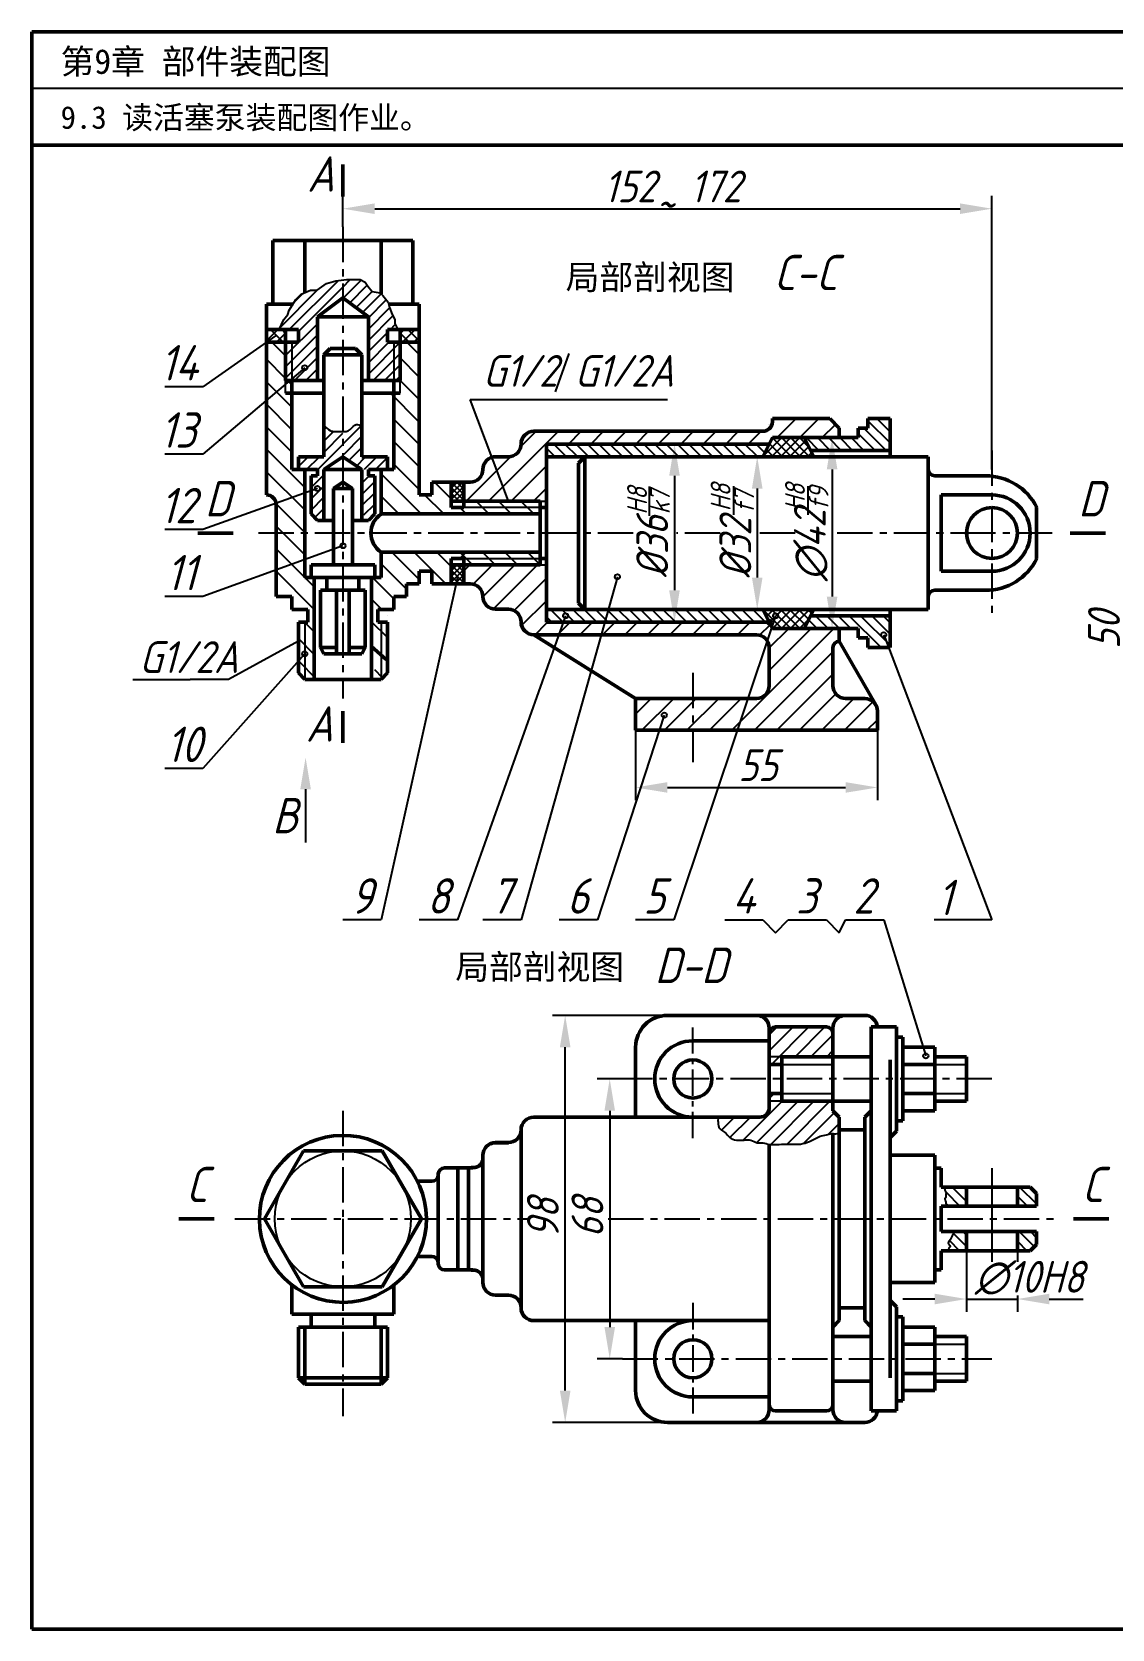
# Model space of a CAD drawing. Header units: millimetres. Extents: x 0 to 322, y 0 to 226.
# Drawn here: x 0 to 152.8, y 0 to 226 of the extents above; entities that cross this region are included whole.
import ezdxf

# ---------------------------------------------------------------- set-up
doc = ezdxf.new("R2010")
doc.units = ezdxf.units.MM
doc.header["$LTSCALE"] = 4
doc.linetypes.add('CENTER', pattern=[2, 1.25, -0.25, 0.25, -0.25])
for name, color, linetype in [('点画线层', 7, 'CENTER'), ('答案', 1, 'Continuous'), ('细实线层', 7, 'Continuous')]:
    doc.layers.add(name, color=color, linetype=linetype)
doc.layers.add('粗实线层', color=7, linetype='Continuous', lineweight=50)
doc.styles.get("Standard").update_dxf_attribs({"font": 'gbeitc.shx', "height": 3.5, "bigfont": 'gbcbig.shx'})
doc.styles.add('宋体', font='SimSun.ttf', dxfattribs={"height": 7})
pattern_1 = [(45, (49.3772, 90.2897), (-1.59099, 1.59099), [])]
pattern_2 = [(135, (49.3772, 90.2897), (-0.795495, -0.795495), [])]
pattern_3 = [(135, (25.0772, 56.2357), (-0.795495, -0.795495), [])]

msp = doc.modelspace()

# ---------------------------------------------------------------- hatches: boundary and pattern name
h = msp.add_hatch()
h.set_pattern_fill('ANSI31', color=256, scale=9, style=0)
h.set_pattern_definition([(45, (49.3772, 90.2897), (-0.795495, 0.795495), [])])
h.paths.add_polyline_path([(40.38, 185.69), (43.98, 188.39), (43.98, 190.89), (42.99, 190.76), (41.67, 190.39), (40.35, 189.44), (39.4, 189.44), (38.08, 188.88), (37.32, 188.12), (36.38, 186.61), (36.19, 186.04), (35.62, 185.29), (34.98, 183.89), (35.88, 183.89), (37.68, 183.89), (37.68, 182.09), (35.88, 182.09), (35.88, 176.69), (40.38, 176.69)])
h = msp.add_hatch()
h.set_pattern_fill('ANSI37', color=256, scale=9, style=0)
h.set_pattern_definition([(45, (49.3772, 90.2897), (-0.795495, 0.795495), []), (135, (49.3772, 90.2897), (-0.795495, -0.795495), [])])
h.paths.add_polyline_path([(33.18, 182.09), (35.88, 182.09), (35.88, 183.89), (33.18, 183.89)])
h = msp.add_hatch()
h.set_pattern_fill('ANSI37', color=256, scale=9, style=0)
h.set_pattern_definition([(135, (38.5772, 90.2897), (0.795495, 0.795495), []), (45, (38.5772, 90.2897), (0.795495, -0.795495), [])])
h.paths.add_polyline_path([(54.78, 183.89), (52.08, 183.89), (52.08, 182.09), (54.78, 182.09)])
h = msp.add_hatch()
h.set_pattern_fill('ANSI31', color=256, scale=18, style=0)
h.set_pattern_definition(pattern_1)
edge = h.paths.add_edge_path()
edge.add_line((72.78, 165.89), (72.78, 167.69))
edge.add_line((72.78, 167.69), (104.28, 167.69))
edge.add_line((104.28, 167.69), (104.73, 168.59))
edge.add_line((104.73, 168.59), (109.23, 168.59))
edge.add_line((109.23, 168.59), (114.19, 168.59))
edge.add_line((114.19, 168.59), (114.19, 169.91))
edge.add_line((114.19, 169.91), (112.83, 171.29))
edge.add_line((112.83, 171.29), (104.73, 171.29))
edge.add_arc((103.34, 170.92), 1.43, -88.6475, 14.9077, ccw=False)
edge.add_line((103.38, 169.49), (72.78, 169.49))
edge.add_line((72.78, 169.49), (70.98, 169.49))
edge.add_arc((70.98, 167.69), 1.8, 90, 180)
edge.add_arc((67.38, 167.69), 1.8, -90, 0, ccw=False)
edge.add_line((67.38, 165.89), (65.58, 165.89))
edge.add_arc((65.58, 164.09), 1.8, 90, 180)
edge.add_arc((61.98, 164.09), 1.8, 270, 360, ccw=False)
edge.add_line((61.98, 162.29), (61.08, 162.29))
edge.add_line((61.08, 162.29), (61.08, 159.59))
edge.add_line((61.08, 159.59), (71.88, 159.59))
edge.add_line((71.88, 159.59), (72.78, 159.59))
edge.add_line((72.78, 159.59), (72.78, 165.89))
h = msp.add_hatch()
h.set_pattern_fill('ANSI31', color=256, scale=9, angle=90, style=0)
h.set_pattern_definition(pattern_2)
h.paths.add_polyline_path([(121.38, 171.29), (118.23, 171.29), (118.23, 169.94), (116.88, 169.49), (116.88, 168.59), (109.23, 168.59), (110.13, 166.79), (121.38, 166.79)])
h = msp.add_hatch()
h.set_pattern_fill('ANSI31', color=256, scale=9, angle=90, style=0)
h.set_pattern_definition(pattern_2)
h.paths.add_polyline_path([(103.38, 165.89), (104.28, 167.69), (72.78, 167.69), (72.78, 165.89)])
h = msp.add_hatch()
h.set_pattern_fill('ANSI37', color=256, scale=7.2, style=0)
h.set_pattern_definition([(45, (49.3772, 90.2897), (-0.636396, 0.636396), []), (135, (49.3772, 90.2897), (-0.636396, -0.636396), [])])
h.paths.add_polyline_path([(110.58, 165.89), (109.23, 168.59), (104.73, 168.59), (103.38, 165.89)])
h = msp.add_hatch()
h.set_pattern_fill('ANSI37', color=256, scale=4.5, angle=90, style=0)
h.set_pattern_definition([(135, (49.3772, 90.2897), (-0.3977476, -0.3977476), []), (225, (49.3772, 90.2897), (0.3977476, -0.3977476), [])])
h.paths.add_polyline_path([(61.08, 162.29), (59.28, 162.29), (59.28, 159.59), (61.08, 159.59)])
h = msp.add_hatch()
h.set_pattern_fill('ANSI37', color=256, scale=4.5, angle=90, style=0)
h.set_pattern_definition([(135, (49.3772, 78.5897), (-0.3977476, -0.3977476), []), (225, (49.3772, 78.5897), (0.3977476, -0.3977476), [])])
h.paths.add_polyline_path([(61.08, 150.59), (59.28, 150.59), (59.28, 147.89), (61.08, 147.89)])
h = msp.add_hatch()
h.set_pattern_fill('ANSI31', color=256, scale=18, style=0)
h.set_pattern_definition(pattern_1)
h.paths.add_polyline_path([(72.78, 150.59), (71.88, 150.59), (61.08, 150.59), (61.08, 147.91), (61.98, 147.91, -0.414214), (63.78, 146.11, 0.414214), (65.58, 144.31), (67.38, 144.31, -0.414214), (69.18, 142.51, 0.414214), (70.98, 140.71), (72.78, 140.71), (72.78, 142.49), (72.78, 144.29)])
h = msp.add_hatch()
h.set_pattern_fill('ANSI31', color=256, scale=9, angle=90, style=0)
h.set_pattern_definition(pattern_2)
h.paths.add_polyline_path([(104.28, 142.49), (103.38, 144.29), (78.18, 144.29), (72.78, 144.29), (72.78, 142.49)])
h = msp.add_hatch()
h.set_pattern_fill('ANSI31', color=256, scale=18, style=0)
h.set_pattern_definition(pattern_1)
h.paths.add_polyline_path([(115.08, 131.69, -0.414214), (113.28, 133.49), (113.28, 138.89, -0.414214), (114.18, 139.79), (114.18, 140.69), (114.18, 141.59), (109.23, 141.59), (104.73, 141.59), (104.28, 142.49), (72.78, 142.49), (72.78, 140.69), (101.58, 140.69), (102.48, 140.69, -0.414214), (104.28, 138.89), (104.28, 133.49, -0.414214), (102.48, 131.69), (85.38, 131.69), (85.38, 130.79), (85.38, 127.19), (119.58, 127.19), (119.58, 129.89, 0.414214), (117.78, 131.69)])
h = msp.add_hatch()
h.set_pattern_fill('ANSI37', color=256, scale=7.2, style=0)
h.set_pattern_definition([(315, (49.3772, 219.8897), (-0.636396, -0.636396), []), (225, (49.3772, 219.8897), (-0.636396, 0.636396), [])])
h.paths.add_polyline_path([(103.38, 144.29), (104.73, 141.59), (109.23, 141.59), (110.58, 144.29)])
h = msp.add_hatch()
h.set_pattern_fill('ANSI31', color=256, scale=9, angle=90, style=0)
h.set_pattern_definition(pattern_2)
h.paths.add_polyline_path([(121.38, 143.39), (110.13, 143.39), (109.23, 141.59), (116.88, 141.59), (116.88, 140.69), (118.23, 140.24), (118.23, 138.89), (121.38, 138.89)])
h = msp.add_hatch()
h.set_pattern_fill('ANSI31', color=256, scale=9, angle=90, style=0)
h.set_pattern_definition(pattern_3)
h.paths.add_polyline_path([(132.18, 62.54), (129.25, 62.54), (129.4, 59.84), (132.17, 59.84), (132.18, 60.2)])
h = msp.add_hatch()
h.set_pattern_fill('ANSI31', color=256, scale=9, angle=90, style=0)
h.set_pattern_definition(pattern_3)
h.paths.add_polyline_path([(142.08, 59.84), (142.08, 61.64), (141.18, 62.54), (139.38, 62.54), (139.38, 59.84)])
h = msp.add_hatch()
h.set_pattern_fill('ANSI31', color=256, scale=9, angle=90, style=0)
h.set_pattern_definition(pattern_3)
h.paths.add_polyline_path([(139.38, 53.54), (141.18, 53.54), (142.08, 54.44), (142.08, 56.24), (139.38, 56.24)])
at = {"layer": '细实线层', "ltscale": 0.5}
h = msp.add_hatch(dxfattribs=at)
h.set_pattern_fill('ANSI31', color=256, scale=0.5, style=0)
edge = h.paths.add_edge_path()
edge.add_line((114.18, 72.44), (113.28, 73.34))
edge.add_line((113.28, 73.34), (113.28, 74.69))
edge.add_line((113.28, 74.69), (108.78, 74.69))
edge.add_line((108.78, 74.69), (106.08, 74.69))
edge.add_line((106.08, 74.69), (104.28, 74.69))
edge.add_line((104.28, 74.69), (104.28, 73.79))
edge.add_arc((102.93, 73.79), 1.35, -90, 0, ccw=False)
edge.add_line((102.93, 72.44), (97.04, 72.44))
edge.add_spline(control_points=[(97.04, 72.44), (97.01, 71.73), (96.98, 70.79), (98.13, 70.28), (98.83, 69.15), (100.37, 69.11), (101.71, 69.32), (102.43, 68.74), (103.28, 68.88), (103.83, 68.67), (104.21, 68.61), (104.28, 68.6)], knot_values=[0.067362, 0.067362, 0.067362, 0.067362, 1.884014, 2.550477, 3.595943, 5.663034, 6.58749, 7.583045, 8.137718, 9.080451, 9.289658, 9.289658, 9.289658, 9.289658], degree=3, periodic=0)
edge.add_spline(control_points=[(104.28, 68.6), (105.06, 68.48), (106.55, 68.75), (108.48, 68.49), (109.84, 68.91), (110.73, 69.36), (111.48, 69.83), (112.35, 69.86), (112.92, 70.12), (113.23, 70.11), (113.28, 70.11)], knot_values=[9.289658, 9.289658, 9.289658, 9.289658, 11.668927, 13.70273, 15.048672, 15.875393, 16.702114, 17.644847, 18.407135, 18.548052, 18.548052, 18.548052, 18.548052], degree=3, periodic=0)
edge.add_spline(control_points=[(113.28, 70.11), (113.48, 70.1), (113.84, 70.03), (114.09, 70.23), (114.18, 70.33)], knot_values=[18.548052, 18.548052, 18.548052, 18.548052, 19.146699, 19.544451, 19.544451, 19.544451, 19.544451], degree=3, periodic=0)
edge.add_line((114.18, 70.33), (114.18, 72.44))
h.paths.add_polyline_path([(106.08, 75.77), (104.28, 75.77), (104.28, 74.69), (106.08, 74.69)])
h.paths.add_polyline_path([(106.08, 80.99), (104.28, 80.99), (104.28, 79.91), (106.08, 79.91)])
h.paths.add_polyline_path([(113.28, 84.3, 0.414214), (112.38, 85.2), (105.18, 85.2, 0.414214), (104.28, 84.3), (104.28, 80.99), (106.08, 80.99), (113.28, 80.99)])

# ---------------------------------------------------------------- linework, layer by layer
at = {"lineweight": 50}
for p, q in [((322, 226), (0, 226)), ((0, 226), (0, 0)), ((322, 210), (0, 210)), ((0, 0), (322, 0))]:
    msp.add_line(p, q, dxfattribs=at)
for p, q in [((322, 218), (0, 218)), ((43.98, 198.41), (43.98, 202.79)), ((135.78, 164.09), (135.78, 202.79)), ((48.48, 200.99), (131.28, 200.99)), ((43.98, 189.9), (45.03, 190.95)), ((44.03, 188.35), (46.55, 190.88)), ((44.94, 187.67), (47.43, 190.16)), ((45.84, 186.99), (48.11, 189.25)), ((46.75, 186.31), (49.37, 188.93)), ((47.58, 185.54), (50.11, 188.07)), ((47.58, 183.95), (50.57, 186.95)), ((47.58, 182.36), (51.04, 185.83)), ((47.58, 180.77), (50.28, 183.47)), ((50.7, 183.89), (51.39, 184.58)), ((34.47, 182.99), (24.18, 175.79)), ((35.88, 180.16), (33.94, 182.09)), ((36.78, 182.09), (36.78, 176.69)), ((47.58, 177.59), (52.08, 182.09)), ((47.58, 179.18), (50.49, 182.09)), ((51.18, 182.09), (51.18, 176.69)), ((54.78, 180.35), (53.04, 182.09)), ((35.88, 176.98), (33.18, 179.68)), ((48.27, 176.69), (52.08, 180.49)), ((49.86, 176.69), (52.08, 178.9)), ((54.78, 177.17), (52.08, 179.87)), ((74.06, 175.05), (75.96, 180.51)), ((38.58, 178.49), (24.18, 166.27)), ((36.78, 172.89), (33.18, 176.49)), ((35.88, 174.89), (35.88, 176.69)), ((36.78, 176.08), (36.16, 176.69)), ((51.45, 176.69), (52.08, 177.31)), ((52.08, 174.89), (52.08, 176.69)), ((54.78, 173.99), (52.08, 176.69)), ((24.18, 175.79), (18.78, 175.79)), ((41.28, 174.76), (41.14, 174.89)), ((54.78, 170.8), (50.69, 174.89)), ((36.78, 169.71), (33.18, 173.31)), ((67.38, 159.59), (61.98, 173.99)), ((61.98, 173.99), (89.88, 173.99)), ((36.78, 166.53), (33.18, 170.13)), ((41.28, 169.69), (41.62, 170.03)), ((43.97, 167.68), (46.67, 170.38)), ((54.78, 167.62), (51.18, 171.22)), ((40.38, 164.02), (43.98, 167.62)), ((41.28, 168.1), (42.64, 169.47)), ((41.28, 166.51), (43.98, 169.21)), ((44.14, 166.26), (46.67, 168.79)), ((54.78, 164.44), (51.18, 168.04)), ((86.38, 167.69), (92.68, 167.69)), ((24.18, 166.27), (18.78, 166.27)), ((38.58, 161.55), (33.18, 166.95)), ((37.68, 164.5), (39.06, 165.89)), ((38.85, 164.09), (40.65, 165.89)), ((43.56, 165.61), (43.98, 166.03)), ((45, 165.53), (46.67, 167.2)), ((45.85, 164.53), (47.24, 165.92)), ((46.96, 165.89), (46.68, 166.18)), ((47.03, 164.12), (48.83, 165.92)), ((48.59, 164.09), (50.28, 165.78)), ((100.78, 165.89), (104.38, 165.89)), ((38.58, 158.37), (33.18, 163.77)), ((39.48, 161.53), (41.28, 163.33)), ((39.48, 163.12), (39.55, 163.19)), ((46.75, 162.25), (47.69, 163.19)), ((55.06, 157.79), (49.38, 163.48)), ((54.78, 161.26), (51.18, 164.86)), ((90.88, 163.19), (90.88, 146.99)), ((113.17, 164.09), (113.17, 146.09)), ((40.38, 161.39), (24.18, 155.58)), ((33.27, 160.49), (33.18, 160.58)), ((39.48, 159.94), (41.28, 161.74)), ((46.75, 160.66), (48.48, 162.39)), ((46.75, 159.07), (48.48, 160.8)), ((58.24, 157.79), (55.54, 160.49)), ((59.28, 159.94), (56.93, 162.29)), ((87.36, 157.51), (87.36, 161.68)), ((99.27, 157.69), (99.27, 161.71)), ((102.58, 161.39), (102.58, 148.79)), ((109.8, 157.69), (109.8, 161.71)), ((38.58, 155.18), (34.52, 159.24)), ((39.48, 158.35), (41.28, 160.15)), ((39.99, 157.27), (41.28, 158.56)), ((46.92, 157.65), (48.48, 159.2)), ((51.88, 157.79), (49.38, 160.29)), ((49.38, 158.51), (49.45, 158.59)), ((61.43, 157.79), (60.53, 158.69)), ((71.88, 158.69), (61.08, 158.69)), ((64.61, 157.79), (62.81, 159.59)), ((67.79, 157.79), (65.99, 159.59)), ((70.97, 157.79), (69.17, 159.59)), ((71.88, 159.59), (72.78, 159.59)), ((38.58, 152), (34.53, 156.05)), ((41.2, 156.89), (41.28, 156.97)), ((24.18, 155.58), (18.78, 155.58)), ((43.98, 153.29), (24.18, 146.09)), ((39.93, 147.47), (34.53, 152.87)), ((54.78, 148.51), (50.9, 152.39)), ((58.56, 147.91), (54.08, 152.39)), ((59.28, 150.38), (57.26, 152.39)), ((61.43, 152.39), (60.53, 151.49)), ((62.33, 150.59), (60.53, 152.39)), ((61.08, 151.49), (71.88, 151.49)), ((65.51, 150.59), (63.71, 152.39)), ((68.69, 150.59), (66.89, 152.39)), ((71.87, 150.59), (70.07, 152.39)), ((39.93, 144.29), (34.53, 149.69)), ((52.98, 147.15), (49.38, 150.75)), ((71.88, 150.59), (72.78, 150.59)), ((46.77, 146.99), (46.68, 147.08)), ((51.18, 145.77), (48.15, 148.79)), ((60.18, 148.82), (49.38, 100.34)), ((61.09, 148.57), (61.08, 148.58)), ((82.8, 148.91), (69.18, 100.34)), ((24.18, 146.09), (18.78, 146.09)), ((49.69, 144.07), (48.03, 145.73)), ((39.93, 141.11), (38.54, 142.49)), ((38.58, 142.49), (38.58, 134.39)), ((50.28, 140.3), (48.03, 142.55)), ((49.38, 142.49), (49.38, 134.39)), ((50.28, 143.48), (50.27, 143.49)), ((75.48, 143.39), (60.18, 100.34)), ((86.38, 142.49), (92.68, 142.49)), ((105.18, 143.39), (90.78, 100.34)), ((100.78, 144.29), (104.38, 144.29)), ((39.93, 137.92), (37.68, 140.17)), ((120.48, 140.69), (135.78, 100.34)), ((38.58, 137.99), (24.18, 121.79)), ((37.68, 139.79), (27.78, 134.39)), ((40.28, 134.39), (37.68, 136.99)), ((49.6, 134.61), (48.48, 135.74)), ((14.28, 134.39), (22.38, 134.39)), ((27.78, 134.39), (22.38, 134.39)), ((89.43, 129.32), (79.98, 100.34)), ((85.38, 127.19), (85.38, 117.29)), ((119.58, 127.19), (119.58, 117.29)), ((24.18, 121.79), (18.78, 121.79)), ((38.7, 118.83), (38.7, 111.28)), ((89.88, 119.09), (115.08, 119.09)), ((49.38, 100.34), (43.98, 100.34)), ((60.18, 100.34), (54.78, 100.34)), ((69.18, 100.34), (63.78, 100.34)), ((79.98, 100.34), (74.58, 100.34)), ((90.78, 100.34), (85.38, 100.34)), ((97.98, 100.34), (103.38, 100.34)), ((103.38, 100.34), (105.18, 98.54)), ((105.18, 98.54), (106.98, 100.34)), ((106.98, 100.34), (112.38, 100.34)), ((112.38, 100.34), (114.18, 98.54)), ((114.18, 98.54), (115.08, 100.34)), ((115.08, 100.34), (120.48, 100.34)), ((120.48, 100.34), (126.43, 81.1)), ((135.78, 100.34), (127.59, 100.34)), ((89.88, 86.84), (73.62, 86.84)), ((75.42, 33.74), (75.42, 82.34)), ((106.08, 80.99), (104.28, 80.99)), ((106.08, 79.91), (113.28, 79.91)), ((127.68, 79.91), (132.18, 79.91)), ((83.54, 77.84), (79.92, 77.84)), ((106.08, 74.69), (104.28, 74.69)), ((106.08, 75.77), (113.28, 75.77)), ((127.68, 75.77), (132.18, 75.77)), ((81.72, 73.34), (81.72, 42.74)), ((129.25, 62.54), (132.2, 62.55)), ((132.2, 62.55), (132.17, 59.78)), ((132.17, 59.78), (129.4, 59.78)), ((131.19, 53.54), (129.76, 54.96)), ((132.18, 54.14), (130.34, 55.98)), ((132.18, 55.73), (131.67, 56.24)), ((129.6, 53.54), (129.51, 53.63)), ((132.18, 53.9), (132.18, 44.9)), ((139.38, 53.9), (139.38, 51.96)), ((127.68, 46.7), (123.18, 46.7)), ((132.18, 46.7), (139.38, 46.7)), ((139.38, 47.19), (139.38, 44.9)), ((143.88, 46.7), (148.68, 46.7)), ((127.68, 40.31), (132.18, 40.31)), ((83.54, 38.24), (79.92, 38.24)), ((127.68, 36.17), (132.18, 36.17)), ((89.88, 29.24), (73.62, 29.24))]:
    msp.add_line(p, q)
for centre, radius in [((38.58, 178.49), 0.36), ((40.38, 161.39), 0.36), ((43.98, 153.29), 0.36), ((82.8, 148.91), 0.36), ((75.48, 143.39), 0.36), ((104.28, 142.49), 0.36), ((105.18, 143.39), 0.36), ((120.48, 140.69), 0.36), ((38.58, 137.99), 0.36), ((89.43, 129.32), 0.36), ((126.43, 81.1), 0.36), ((43.98, 58.04), 9.62)]:
    msp.add_circle(centre, radius)
for points in [[(41.28, 170.39), (42.18, 169.61), (42.61, 169.47), (43.32, 169.47), (44.45, 169.47), (45.02, 169.75), (45.87, 170.46), (46.58, 170.18)], [(97.05, 72.51), (97.42, 70.67), (97.97, 70.3), (98.71, 69.56), (100.74, 69.19), (101.67, 69.19), (102.59, 68.82), (103.15, 68.82), (104.07, 68.63), (106.66, 68.63), (108.69, 68.63), (109.99, 69), (110.73, 69.37), (111.47, 69.74), (112.39, 69.93), (113.13, 70.11), (113.87, 70.11), (114.43, 70.67)], [(129.07, 62.47), (129.08, 62.31), (129.1, 62.23), (129.1, 62.22), (129.18, 61.99), (129.21, 61.89), (129.25, 61.83), (129.29, 61.82), (129.29, 61.68), (129.27, 61.53), (129.27, 61.34), (129.25, 61.07), (129.18, 61), (129.15, 60.71), (129.18, 60.65), (129.22, 60.55), (129.25, 60.26), (129.25, 60.21), (129.33, 60.16), (129.37, 60.13), (129.39, 60.02), (129.39, 59.86)], [(130.45, 56.21), (130.16, 55.64), (129.73, 54.91), (129.58, 54.62), (129.87, 54.19), (129.58, 53.76)]]:
    msp.add_spline(points, degree=3)
for points in [[(48.48, 201.74), (48.48, 200.24), (43.98, 200.99)], [(131.28, 201.74), (131.28, 200.24), (135.78, 200.99)], [(90.13, 163.19), (91.63, 163.19), (90.88, 167.69)], [(112.42, 164.09), (113.92, 164.09), (113.17, 168.59)], [(101.83, 161.39), (103.33, 161.39), (102.58, 165.89)], [(90.13, 146.99), (91.63, 146.99), (90.88, 142.49)], [(101.83, 148.79), (103.33, 148.79), (102.58, 144.29)], [(112.42, 146.09), (113.92, 146.09), (113.17, 141.59)], [(37.95, 118.83), (39.45, 118.83), (38.7, 123.33)], [(89.88, 119.84), (89.88, 118.34), (85.38, 119.09)], [(115.08, 119.84), (115.08, 118.34), (119.58, 119.09)], [(74.67, 82.34), (76.17, 82.34), (75.42, 86.84)], [(80.97, 73.34), (82.47, 73.34), (81.72, 77.84)], [(127.68, 47.45), (127.68, 45.95), (132.18, 46.7)], [(143.88, 47.45), (143.88, 45.95), (139.38, 46.7)], [(80.97, 42.74), (82.47, 42.74), (81.72, 38.24)], [(74.67, 33.74), (76.17, 33.74), (75.42, 29.24)]]:
    msp.add_solid(points)
at = {"layer": '点画线层'}
for p, q in [((43.98, 198.41), (43.98, 131.69)), ((135.78, 166.79), (135.78, 143.39)), ((85.03, 155.09), (31.38, 155.09)), ((97.34, 155.09), (91.18, 155.09)), ((107.93, 155.09), (102.88, 155.09)), ((134.91, 155.09), (113.26, 155.09)), ((144.3, 155.09), (134.91, 155.09)), ((93.48, 135.29), (93.48, 122.69)), ((135.78, 77.84), (83.54, 77.84)), ((43.98, 73.34), (43.98, 58.04)), ((28.68, 58.04), (70.1, 58.04)), ((43.98, 58.04), (43.98, 30.14)), ((81.48, 58.04), (144.78, 58.04)), ((83.54, 38.24), (135.78, 38.24))]:
    msp.add_line(p, q, dxfattribs=at)
at = {"layer": '点画线层', "ltscale": 0.75}
for p, q in [((93.48, 69.45), (93.48, 85.11)), ((93.48, 46.16), (93.48, 30.49))]:
    msp.add_line(p, q, dxfattribs=at)
at = {"layer": '答案', "lineweight": 50, "ltscale": 0.5}
for p, q in [((23.47, 155.09), (28.47, 155.09)), ((146.84, 155.09), (151.84, 155.09)), ((20.77, 58.04), (25.77, 58.04)), ((147.32, 58.04), (152.32, 58.04))]:
    msp.add_line(p, q, dxfattribs=at)
at = {"layer": '粗实线层'}
for p, q in [((43.98, 202.73), (43.98, 207.23)), ((34.08, 187.49), (34.08, 196.49)), ((34.08, 196.49), (53.88, 196.49)), ((38.58, 196.49), (38.58, 189.09)), ((49.38, 196.49), (49.38, 188.92)), ((53.88, 196.49), (53.88, 187.49)), ((40.38, 185.69), (43.98, 188.39)), ((43.98, 188.39), (47.58, 185.69)), ((34.08, 187.49), (33.18, 187.49)), ((33.18, 187.49), (33.18, 160.49)), ((36.93, 187.49), (34.08, 187.49)), ((40.38, 185.69), (47.58, 185.69)), ((40.38, 176.69), (40.38, 185.69)), ((47.58, 185.69), (47.58, 176.69)), ((53.88, 187.49), (50.43, 187.49)), ((53.88, 187.49), (54.78, 187.49)), ((53.88, 187.49), (54.78, 187.49)), ((54.78, 187.49), (54.78, 161.39)), ((54.78, 187.49), (54.78, 161.39)), ((33.18, 183.89), (35.88, 183.89)), ((35.88, 183.89), (37.68, 183.89)), ((35.88, 183.89), (35.88, 182.09)), ((37.68, 183.89), (37.68, 182.09)), ((52.08, 183.89), (50.28, 183.89)), ((50.28, 183.89), (50.28, 182.09)), ((54.78, 183.89), (52.08, 183.89)), ((52.08, 183.89), (52.08, 182.09)), ((35.88, 182.09), (33.18, 182.09)), ((35.88, 182.09), (35.88, 176.69)), ((37.68, 182.09), (35.88, 182.09)), ((42.18, 181.19), (41.28, 180.29)), ((43.98, 181.19), (42.18, 181.19)), ((43.98, 181.19), (45.78, 181.19)), ((45.78, 181.19), (46.68, 180.29)), ((50.28, 182.09), (52.08, 182.09)), ((52.08, 182.09), (52.08, 176.69)), ((52.08, 182.09), (54.78, 182.09)), ((41.28, 178.49), (41.28, 180.29)), ((41.28, 180.29), (43.98, 180.29)), ((46.68, 180.29), (43.98, 180.29)), ((46.68, 178.49), (46.68, 180.29)), ((35.88, 176.69), (40.38, 176.69)), ((36.78, 176.69), (36.78, 174.89)), ((41.28, 176.69), (40.38, 176.69)), ((41.28, 170.39), (41.28, 178.49)), ((46.68, 178.49), (46.68, 165.89)), ((46.68, 176.69), (47.58, 176.69)), ((52.08, 176.69), (47.58, 176.69)), ((51.18, 176.69), (51.18, 174.89)), ((41.28, 174.89), (35.88, 174.89)), ((36.78, 174.89), (36.78, 164.09)), ((46.68, 174.89), (52.08, 174.89)), ((51.18, 174.89), (51.18, 164.09)), ((41.28, 170.39), (41.28, 165.89)), ((104.73, 171.29), (112.83, 171.29)), ((112.83, 171.29), (114.19, 169.91)), ((114.19, 169.91), (114.19, 168.59)), ((116.88, 168.59), (116.88, 169.94)), ((116.88, 169.94), (118.23, 169.94)), ((118.23, 169.94), (118.23, 171.29)), ((118.23, 171.29), (121.38, 171.29)), ((121.38, 171.29), (121.38, 165.89)), ((72.78, 169.49), (70.98, 169.49)), ((72.78, 169.49), (103.38, 169.49)), ((72.78, 165.89), (72.78, 167.69)), ((72.78, 167.69), (104.28, 167.69)), ((104.73, 168.59), (103.38, 165.89)), ((104.73, 168.59), (109.23, 168.59)), ((116.88, 168.59), (109.23, 168.59)), ((109.23, 168.59), (110.58, 165.89)), ((41.28, 165.89), (37.68, 165.89)), ((37.68, 165.89), (37.68, 164.09)), ((41.28, 164.09), (43.98, 165.89)), ((46.68, 164.09), (43.98, 165.89)), ((46.68, 165.89), (50.28, 165.89)), ((50.28, 165.89), (50.28, 164.09)), ((67.38, 165.89), (65.58, 165.89)), ((72.78, 158.69), (72.78, 165.89)), ((72.78, 165.89), (104.28, 165.89)), ((78.18, 165.89), (77.28, 164.99)), ((77.28, 164.99), (77.28, 145.19)), ((78.18, 144.29), (78.18, 165.89)), ((110.58, 165.89), (103.38, 165.89)), ((121.38, 166.79), (110.13, 166.79)), ((110.58, 165.89), (126.78, 165.89)), ((126.78, 165.89), (126.78, 144.29)), ((36.78, 164.09), (37.68, 164.09)), ((39.48, 164.09), (37.68, 164.09)), ((38.58, 163.19), (38.58, 164.09)), ((38.58, 159.59), (38.58, 163.19)), ((39.48, 164.09), (40.38, 164.09)), ((40.38, 163.19), (39.48, 163.19)), ((39.48, 163.19), (39.48, 157.79)), ((40.38, 164.09), (40.38, 163.19)), ((41.28, 164.09), (46.68, 164.09)), ((41.28, 164.09), (41.28, 157.79)), ((46.68, 164.09), (46.68, 157.79)), ((46.68, 164.09), (46.68, 157.79)), ((48.48, 164.09), (47.58, 164.09)), ((47.58, 164.09), (47.58, 163.19)), ((47.58, 163.19), (48.48, 163.19)), ((48.48, 164.09), (50.28, 164.09)), ((48.48, 163.19), (48.48, 157.79)), ((49.38, 157.79), (49.38, 164.09)), ((51.18, 164.09), (50.28, 164.09)), ((127.68, 163.19), (133.08, 163.19)), ((133.08, 163.19), (133.98, 163.19)), ((133.98, 163.19), (134.88, 163.19)), ((42.63, 161.39), (43.98, 162.29)), ((43.98, 161.39), (42.63, 161.39)), ((42.63, 161.39), (42.63, 150.59)), ((45.33, 161.39), (43.98, 162.29)), ((43.98, 161.39), (45.33, 161.39)), ((45.33, 161.39), (45.33, 150.59)), ((54.78, 160.49), (54.78, 161.39)), ((56.58, 160.49), (54.78, 160.49)), ((56.58, 162.29), (56.58, 160.49)), ((61.98, 162.29), (56.58, 162.29)), ((59.28, 158.69), (59.28, 162.29)), ((61.08, 158.69), (61.08, 162.29)), ((128.58, 160.49), (128.58, 149.69)), ((128.58, 160.49), (135.78, 160.49)), ((34.53, 159.14), (34.53, 146.54)), ((38.58, 148.79), (38.58, 159.59)), ((59.28, 159.59), (61.08, 159.59)), ((61.08, 158.69), (59.28, 158.69)), ((61.08, 159.59), (71.88, 159.59)), ((71.88, 159.59), (71.88, 150.59)), ((71.88, 158.69), (72.78, 158.69)), ((72.78, 158.69), (72.78, 151.49)), ((142.08, 158.69), (142.08, 151.49)), ((39.48, 157.79), (40.38, 156.89)), ((40.38, 156.89), (41.28, 156.89)), ((41.28, 156.89), (41.28, 157.79)), ((41.28, 156.89), (42.63, 156.89)), ((46.68, 156.89), (45.33, 156.89)), ((46.68, 156.89), (45.33, 156.89)), ((46.68, 156.89), (46.68, 157.79)), ((47.58, 156.89), (46.68, 156.89)), ((48.48, 157.79), (47.58, 156.89)), ((49.38, 157.79), (62.88, 157.79)), ((62.88, 157.79), (71.88, 157.79)), ((49.38, 152.39), (61.98, 152.39)), ((49.38, 148.79), (49.38, 152.39)), ((61.08, 151.49), (59.28, 151.49)), ((59.28, 151.49), (59.28, 147.91)), ((61.08, 151.49), (61.08, 147.91)), ((61.98, 152.39), (71.88, 152.39)), ((72.78, 151.49), (71.88, 151.49)), ((72.78, 144.29), (72.78, 151.49)), ((39.48, 148.79), (39.48, 150.59)), ((39.48, 150.59), (43.98, 150.59)), ((43.98, 150.59), (48.48, 150.59)), ((48.48, 150.59), (48.48, 148.79)), ((56.58, 149.69), (54.78, 149.69)), ((54.78, 149.69), (54.78, 148.79)), ((56.58, 147.91), (56.58, 149.69)), ((59.28, 150.59), (61.08, 150.59)), ((71.88, 150.59), (61.08, 150.59)), ((128.58, 149.69), (135.78, 149.69)), ((39.03, 148.79), (38.58, 148.79)), ((39.48, 148.79), (39.03, 148.79)), ((39.93, 148.79), (39.48, 148.79)), ((43.98, 148.79), (39.48, 148.79)), ((39.93, 134.39), (39.93, 148.79)), ((41.73, 146.99), (40.83, 146.99)), ((40.83, 146.99), (40.83, 139.79)), ((41.73, 146.99), (41.73, 148.79)), ((43.08, 146.99), (41.73, 146.99)), ((43.98, 146.99), (43.08, 146.99)), ((43.08, 146.99), (43.08, 137.99)), ((48.48, 148.79), (43.98, 148.79)), ((43.98, 146.99), (44.88, 146.99)), ((44.88, 146.99), (44.88, 137.99)), ((44.88, 146.99), (46.23, 146.99)), ((46.23, 146.99), (46.23, 148.79)), ((46.23, 146.99), (47.13, 146.99)), ((47.13, 146.99), (47.13, 139.79)), ((48.03, 134.39), (48.03, 148.79)), ((48.48, 148.79), (49.38, 148.79)), ((54.78, 147.91), (52.98, 147.91)), ((52.98, 147.91), (52.98, 146.54)), ((52.98, 146.99), (52.98, 146.09)), ((54.78, 148.79), (54.78, 147.91)), ((61.98, 147.91), (56.58, 147.91)), ((134.88, 146.99), (127.68, 146.99)), ((34.53, 146.54), (34.53, 146.09)), ((34.53, 146.09), (34.98, 146.09)), ((34.98, 146.09), (36.78, 146.09)), ((36.78, 146.09), (36.78, 144.29)), ((52.98, 146.09), (51.18, 146.09)), ((51.18, 146.09), (51.18, 144.29)), ((77.28, 145.19), (78.18, 144.29)), ((36.78, 144.29), (38.58, 144.29)), ((38.58, 142.49), (37.68, 142.49)), ((37.68, 142.49), (37.68, 135.29)), ((38.58, 144.29), (39.03, 144.29)), ((39.03, 142.49), (38.58, 142.49)), ((39.03, 144.29), (39.03, 142.49)), ((49.35, 144.29), (48.9, 144.29)), ((48.9, 144.29), (48.9, 142.49)), ((48.9, 142.49), (49.35, 142.49)), ((51.15, 144.29), (49.35, 144.29)), ((49.38, 142.49), (50.28, 142.49)), ((50.28, 142.49), (50.28, 135.29)), ((51.18, 144.29), (50.3, 144.29)), ((67.38, 144.31), (65.58, 144.31)), ((72.78, 144.29), (72.78, 142.49)), ((72.78, 144.29), (78.18, 144.29)), ((72.78, 142.49), (104.28, 142.49)), ((126.78, 144.29), (78.18, 144.29)), ((104.73, 141.59), (103.38, 144.29)), ((110.58, 144.29), (103.38, 144.29)), ((109.23, 141.59), (110.58, 144.29)), ((121.38, 143.39), (110.13, 143.39)), ((121.38, 138.89), (121.38, 144.29)), ((72.78, 140.71), (70.98, 140.71)), ((85.38, 131.69), (70.98, 140.69)), ((72.78, 140.69), (101.58, 140.69)), ((101.58, 140.69), (102.48, 140.69)), ((104.73, 141.59), (109.23, 141.59)), ((116.88, 141.59), (109.23, 141.59)), ((114.18, 141.59), (114.18, 140.69)), ((114.18, 139.79), (114.18, 140.69)), ((116.88, 141.59), (116.88, 140.24)), ((116.88, 140.24), (118.23, 140.24)), ((118.23, 140.24), (118.23, 138.89)), ((40.83, 139.79), (40.83, 138.89)), ((40.83, 138.89), (41.28, 137.99)), ((43.08, 138.89), (40.83, 138.89)), ((41.28, 137.99), (43.98, 137.99)), ((46.68, 137.99), (43.98, 137.99)), ((44.88, 138.89), (47.13, 138.89)), ((47.13, 138.89), (46.68, 137.99)), ((47.13, 139.79), (47.13, 138.89)), ((50.08, 137.19), (48.03, 139.03)), ((104.28, 138.89), (104.28, 133.49)), ((113.28, 138.89), (113.28, 133.49)), ((114.18, 139.79), (119.34, 130.78)), ((118.23, 138.89), (121.38, 138.89)), ((37.68, 135.29), (38.58, 134.39)), ((38.58, 134.39), (39.48, 134.39)), ((43.98, 134.39), (39.48, 134.39)), ((40.38, 134.39), (39.93, 134.39)), ((43.98, 134.39), (48.48, 134.39)), ((48.48, 134.39), (48.03, 134.39)), ((49.38, 134.39), (48.48, 134.39)), ((50.28, 135.29), (49.38, 134.39)), ((102.48, 131.69), (85.38, 131.69)), ((85.38, 131.69), (85.38, 130.79)), ((115.08, 131.69), (117.78, 131.69)), ((43.98, 129.89), (43.98, 125.39)), ((85.38, 127.19), (85.38, 130.79)), ((119.58, 127.19), (119.58, 129.89)), ((119.58, 127.19), (85.38, 127.19)), ((89.88, 86.84), (117.78, 86.84)), ((104.28, 85.04), (104.28, 73.79)), ((112.38, 85.2), (105.18, 85.2)), ((112.38, 85.2), (105.18, 85.2)), ((118.68, 85.2), (118.68, 30.87)), ((118.68, 85.2), (122.28, 85.2)), ((122.28, 85.2), (122.28, 72.41)), ((123.18, 83.77), (122.28, 83.77)), ((123.18, 71.9), (123.18, 83.77)), ((85.38, 72.44), (85.38, 82.34)), ((93.48, 83.24), (104.28, 83.24)), ((123.18, 82.34), (127.68, 82.34)), ((127.68, 82.34), (127.68, 80.54)), ((106.08, 79.91), (104.28, 79.91)), ((106.08, 80.99), (118.68, 80.99)), ((106.08, 80.99), (106.08, 74.69)), ((113.28, 77.84), (113.28, 80.99)), ((113.28, 80.99), (113.28, 74.69)), ((121.38, 80.54), (121.38, 74.24)), ((127.68, 79.91), (123.18, 79.91)), ((127.68, 80.99), (132.18, 80.99)), ((127.68, 75.14), (127.68, 80.54)), ((132.18, 80.99), (132.18, 74.69)), ((106.08, 75.77), (104.28, 75.77)), ((106.08, 74.69), (112.83, 74.69)), ((108.78, 74.69), (118.68, 74.69)), ((113.28, 73.34), (113.28, 74.69)), ((123.18, 75.77), (127.68, 75.77)), ((127.68, 75.14), (127.68, 73.34)), ((127.68, 74.69), (132.18, 74.69)), ((72.78, 72.44), (70.98, 72.44)), ((72.78, 72.44), (102.93, 72.44)), ((114.18, 72.44), (113.28, 73.34)), ((113.28, 73.34), (114.18, 72.44)), ((114.18, 71.54), (114.18, 72.44)), ((114.18, 58.04), (114.18, 72.44)), ((114.19, 72.41), (114.19, 71.51)), ((117.78, 72.44), (118.68, 73.34)), ((118.68, 73.34), (117.78, 72.44)), ((117.78, 71.54), (117.78, 72.44)), ((117.78, 58.04), (117.78, 72.44)), ((121.38, 49.94), (121.38, 74.24)), ((122.28, 72.41), (122.28, 70.47)), ((127.68, 73.34), (123.18, 73.34)), ((69.18, 70.64), (69.18, 45.44)), ((113.28, 46.34), (113.28, 70.11)), ((113.28, 46.34), (113.28, 70.11)), ((114.18, 70.64), (117.78, 70.64)), ((122.28, 70.47), (121.38, 69.57)), ((122.28, 71.9), (123.18, 71.9)), ((67.38, 68.84), (65.58, 68.84)), ((67.38, 68.82), (65.58, 68.82)), ((104.28, 68.6), (104.28, 43.64)), ((113.28, 69.74), (113.28, 31.04)), ((38.43, 67.65), (32.87, 58.04)), ((49.53, 67.65), (38.43, 67.65)), ((55.08, 58.04), (49.53, 67.65)), ((63.78, 67.04), (63.78, 66.59)), ((63.78, 66.64), (63.78, 66.72)), ((63.78, 66.59), (63.78, 49.04)), ((127.68, 67.04), (121.38, 67.04)), ((127.68, 67.04), (127.68, 49.04)), ((56.47, 63.36), (54.51, 63.36)), ((55.85, 63.37), (56.56, 63.37)), ((57.46, 64.27), (57.46, 64.55)), ((57.46, 63.99), (57.46, 62.94)), ((57.46, 63.37), (57.46, 62.07)), ((57.47, 64.36), (57.47, 64.05)), ((62.37, 65.26), (58.37, 65.26)), ((60.22, 65.26), (60.22, 58.03)), ((61.75, 65.15), (61.75, 58.03)), ((62.11, 65.29), (62.43, 65.29)), ((128.58, 65.24), (127.68, 65.24)), ((128.58, 62.54), (128.58, 65.24)), ((57.47, 62.44), (57.47, 58.03)), ((141.18, 62.54), (128.58, 62.54)), ((132.18, 59.84), (132.18, 62.54)), ((139.38, 62.54), (139.38, 59.84)), ((142.08, 61.64), (141.18, 62.54)), ((142.08, 59.84), (142.08, 61.64)), ((142.08, 59.84), (128.58, 59.84)), ((128.58, 59.84), (128.58, 56.24)), ((32.87, 58.04), (38.43, 48.42)), ((49.53, 48.42), (55.08, 58.04)), ((57.47, 53.64), (57.47, 58.05)), ((60.22, 50.82), (60.22, 58.05)), ((61.75, 50.93), (61.75, 58.05)), ((114.18, 43.64), (114.18, 58.04)), ((117.78, 43.64), (117.78, 58.04)), ((57.46, 54.26), (57.46, 52.22)), ((128.58, 56.24), (142.08, 56.24)), ((132.18, 56.24), (132.18, 53.54)), ((139.38, 56.24), (139.38, 53.54)), ((142.08, 54.44), (141.18, 53.54)), ((142.08, 56.24), (142.08, 54.44)), ((56.47, 52.72), (54.51, 52.72)), ((55.85, 52.72), (56.56, 52.72)), ((57.46, 52.1), (57.46, 53.15)), ((57.47, 51.72), (57.47, 52.03)), ((141.18, 53.54), (128.58, 53.54)), ((128.58, 53.54), (128.58, 50.84)), ((51.18, 51.19), (51.18, 51.27)), ((57.46, 51.82), (57.46, 51.54)), ((62.37, 50.82), (58.37, 50.82)), ((62.11, 50.79), (62.43, 50.79)), ((121.38, 49.94), (121.38, 49.04)), ((128.58, 50.84), (127.68, 50.84)), ((36.78, 44.54), (36.78, 48.67)), ((38.43, 48.42), (49.53, 48.42)), ((51.18, 44.54), (51.18, 48.67)), ((63.78, 49.44), (63.78, 49.37)), ((127.68, 49.04), (121.38, 49.04)), ((121.38, 49.04), (121.38, 41.84)), ((67.38, 47.25), (65.58, 47.25)), ((114.18, 45.44), (117.78, 45.44)), ((122.28, 45.6), (121.38, 46.5)), ((122.28, 43.66), (122.28, 45.6)), ((36.78, 44.54), (43.98, 44.54)), ((39.48, 42.74), (39.48, 44.54)), ((43.98, 44.54), (51.18, 44.54)), ((48.48, 44.54), (48.48, 42.74)), ((104.28, 43.64), (70.98, 43.64)), ((85.38, 43.64), (85.38, 33.74)), ((104.28, 31.04), (104.28, 43.64)), ((113.28, 42.74), (114.18, 43.64)), ((114.18, 44.54), (114.18, 43.64)), ((117.78, 44.54), (117.78, 43.64)), ((118.68, 42.74), (117.78, 43.64)), ((122.28, 44.17), (123.18, 44.17)), ((122.28, 30.87), (122.28, 43.66)), ((123.18, 44.17), (123.18, 32.3)), ((38.58, 42.74), (37.68, 42.74)), ((37.68, 42.74), (37.68, 35.54)), ((38.58, 42.74), (38.58, 34.64)), ((38.58, 42.74), (49.38, 42.74)), ((49.38, 42.74), (49.38, 34.64)), ((49.38, 42.74), (50.28, 42.74)), ((50.28, 42.74), (50.28, 35.54)), ((113.28, 41.39), (118.68, 41.39)), ((121.38, 35.54), (121.38, 41.84)), ((123.18, 42.74), (127.68, 42.74)), ((127.68, 42.74), (127.68, 40.94)), ((127.68, 41.39), (132.18, 41.39)), ((127.68, 35.54), (127.68, 40.94)), ((132.18, 41.39), (132.18, 35.09)), ((127.68, 40.31), (123.18, 40.31)), ((123.18, 36.17), (127.68, 36.17)), ((37.68, 35.54), (38.58, 34.64)), ((37.68, 35.54), (50.28, 35.54)), ((38.58, 34.64), (39.48, 34.64)), ((43.98, 34.64), (39.48, 34.64)), ((43.98, 34.64), (48.48, 34.64)), ((49.38, 34.64), (48.48, 34.64)), ((50.28, 35.54), (49.38, 34.64)), ((113.28, 35.09), (118.68, 35.09)), ((127.68, 35.54), (127.68, 33.74)), ((127.68, 35.09), (132.18, 35.09)), ((93.48, 32.84), (104.28, 32.84)), ((123.18, 32.3), (122.28, 32.3)), ((127.68, 33.74), (123.18, 33.74)), ((112.38, 30.87), (105.18, 30.87)), ((118.68, 30.87), (122.28, 30.87)), ((89.88, 29.24), (117.78, 29.24))]:
    msp.add_line(p, q, dxfattribs=at)
at = {"layer": '粗实线层', "ltscale": 0.5}
for p, q in [((104.73, 171.29), (104.73, 170.84)), ((113.28, 80.99), (113.28, 85.04))]:
    msp.add_line(p, q, dxfattribs=at)
for centre in [(93.48, 77.84), (93.48, 38.24)]:
    msp.add_circle(centre, 2.7, dxfattribs=at)
at = {"layer": '粗实线层'}
for centre, radius, start, end in [((103.38, 170.84), 1.35, 270, 0), ((67.38, 167.69), 1.8, 270, 0), ((70.98, 167.69), 1.8, 90, 180), ((65.58, 164.09), 1.8, 90, 180), ((61.98, 164.09), 1.8, 270, 0), ((127.68, 164.09), 0.9, 180, 270), ((134.88, 155.09), 8.1, 26.5651, 90), ((33.18, 159.14), 1.35, 0, 90), ((135.78, 155.09), 5.4, 270, 90), ((135.78, 155.09), 3.6, 90, 0), ((135.78, 155.09), 3.6, 0, 90), ((51.18, 155.09), 3.24, 123.6901, 236.3099), ((134.88, 155.09), 8.1, 270, 333.4349), ((61.98, 146.11), 1.8, 0, 90), ((127.68, 146.09), 0.9, 90, 180), ((65.58, 146.11), 1.8, 180, 270), ((67.38, 142.51), 1.8, 0, 90), ((70.98, 142.51), 1.8, 180, 270), ((102.48, 138.89), 1.8, 0, 90), ((114.18, 138.89), 0.9, 90, 180), ((102.48, 133.49), 1.8, 270, 0), ((115.08, 133.49), 1.8, 180, 270), ((117.78, 129.89), 1.8, 0, 90), ((89.88, 82.34), 4.5, 90, 180), ((102.48, 85.04), 1.8, 0, 90), ((115.08, 85.04), 1.8, 90, 180), ((117.78, 85.04), 1.8, 5.3718, 90), ((105.18, 84.3), 0.9, 90, 180), ((105.18, 84.3), 0.9, 90, 180), ((112.38, 84.3), 0.9, 0, 90), ((112.38, 84.3), 0.9, 0, 90), ((93.48, 77.84), 5.4, 90, 270), ((70.98, 70.64), 1.8, 90, 180), ((102.93, 73.79), 1.35, 270, 0), ((67.38, 70.64), 1.8, 270, 0), ((43.98, 58.04), 11.81, 270.4928, 180.4928), ((65.58, 67.04), 1.8, 90, 180), ((65.58, 67.02), 1.8, 90, 180), ((62.43, 66.64), 1.35, 270, 0), ((56.56, 64.27), 0.9, 270, 0), ((58.37, 64.36), 0.9, 90, 180), ((43.98, 58.04), 11.81, 180.4928, 270.4928), ((56.56, 51.82), 0.9, 0, 90), ((58.37, 51.72), 0.9, 180, 270), ((62.43, 49.44), 1.35, 0, 90), ((65.58, 49.05), 1.8, 180, 270), ((67.38, 45.45), 1.8, 0, 90), ((70.98, 45.44), 1.8, 180, 270), ((93.48, 38.24), 5.4, 90, 270), ((89.88, 33.74), 4.5, 180, 270), ((105.18, 31.77), 0.9, 180, 270), ((112.38, 31.77), 0.9, 270, 0), ((102.48, 31.04), 1.8, 270, 0), ((115.08, 31.04), 1.8, 180, 270), ((117.78, 31.04), 1.8, 270, 354.6282)]:
    msp.add_arc(centre, radius, start, end, dxfattribs=at)
at = {"layer": '细实线层'}
for p, q in [((40.35, 189.44), (41.67, 190.39)), ((41.67, 190.39), (42.99, 190.76)), ((42.99, 190.76), (44.51, 190.95)), ((44.51, 190.95), (46.4, 190.95)), ((46.4, 190.95), (47.15, 190.57)), ((47.15, 190.57), (47.53, 190.01)), ((47.53, 190.01), (48.1, 189.25)), ((36.38, 186.61), (37.32, 188.12)), ((37.32, 188.12), (38.08, 188.88)), ((38.08, 188.88), (39.4, 189.44)), ((39.4, 189.44), (40.35, 189.44)), ((48.1, 189.25), (49.23, 189.06)), ((49.23, 189.06), (49.61, 188.69)), ((49.61, 188.69), (50.37, 187.74)), ((50.37, 187.74), (50.56, 186.99)), ((35.62, 185.29), (36.19, 186.04)), ((36.19, 186.04), (36.38, 186.61)), ((50.56, 186.99), (50.94, 186.04)), ((50.94, 186.04), (51.31, 185.29)), ((34.98, 183.89), (35.62, 185.29)), ((51.31, 185.29), (51.31, 184.72)), ((51.31, 184.72), (51.69, 183.97)), ((135.78, 65.24), (135.75, 51.96))]:
    msp.add_line(p, q, dxfattribs=at)

# ---------------------------------------------------------------- texts
at = {"style": '宋体'}
for s, height, p in [('第9章 部件装配图', 3.5, (4.05, 220.07)), ('9.3 读活塞泵装配图作业。', 3.2, (4.05, 212.3))]:
    msp.add_text(s, height=height, dxfattribs=at).set_placement(p)
for s, height, p in [('A', 5, (38.93, 203.4)), ('152  172', 4.5, (80.88, 201.89)), ('~', 4.5, (88.08, 199.19)), ('14', 5, (18.13, 176.69)), ('G1/2 G1/2A', 4.5, (63.78, 175.79)), ('13', 5, (18.13, 167.17)), ('12', 5, (18.13, 156.48)), ('11', 5, (18.97, 146.99)), ('G1/2A', 4.5, (15.18, 135.29)), ('A', 5, (38.75, 125.58)), ('10', 5, (18.97, 122.69)), ('55', 4.5, (99.9, 119.99)), ('B', 5, (33.98, 112.61)), ('9', 5, (45.07, 101.24)), ('8', 5, (55.87, 101.24)), ('7', 5, (64.87, 101.24)), ('6', 5, (75.67, 101.24)), ('5', 5, (86.47, 101.24)), ('4', 5, (99.07, 101.24)), ('3', 5, (108.07, 101.24)), ('2', 5, (116.17, 101.24)), ('1', 5, (128.05, 101.03)), ('∅10H8', 4.5, (133.38, 47.6))]:
    msp.add_text(s, height=height).set_placement(p)
for s, height, p in [('H8', 2.812, (86.99, 157.71)), ('k7', 2.812, (90.23, 157.74)), ('H8', 2.812, (98.81, 158.18)), ('f7', 2.812, (102.14, 157.87)), ('H8', 2.812, (109.33, 158.18)), ('f9', 2.812, (112.66, 158.33)), ('∅42', 4.5, (112.27, 148.3)), ('%%c36', 4.5, (89.98, 148.77)), ('%%c32', 4.5, (101.74, 148.69)), ('50', 4.5, (153.88, 138.66)), ('98', 4.5, (74.52, 55.27)), ('68', 4.5, (80.82, 55.41))]:
    msp.add_text(s, height=height, rotation=90).set_placement(p)
at = {"layer": '答案', "ltscale": 0.5}
for s, p in [('C-C', (104.9, 189.45)), ('D', (24.46, 157.45)), ('D', (147.99, 157.45)), ('D-D', (88.09, 91.42)), ('C', (21.76, 60.4)), ('C', (148.47, 60.4))]:
    msp.add_text(s, height=5, dxfattribs=at).set_placement(p)
at = {"layer": '答案', "ltscale": 0.5, "style": '宋体'}
for p in [(75.49, 189.55), (59.88, 91.96)]:
    msp.add_text('局部剖视图', height=3.5, dxfattribs=at).set_placement(p)

doc.saveas('drawing.dxf')
